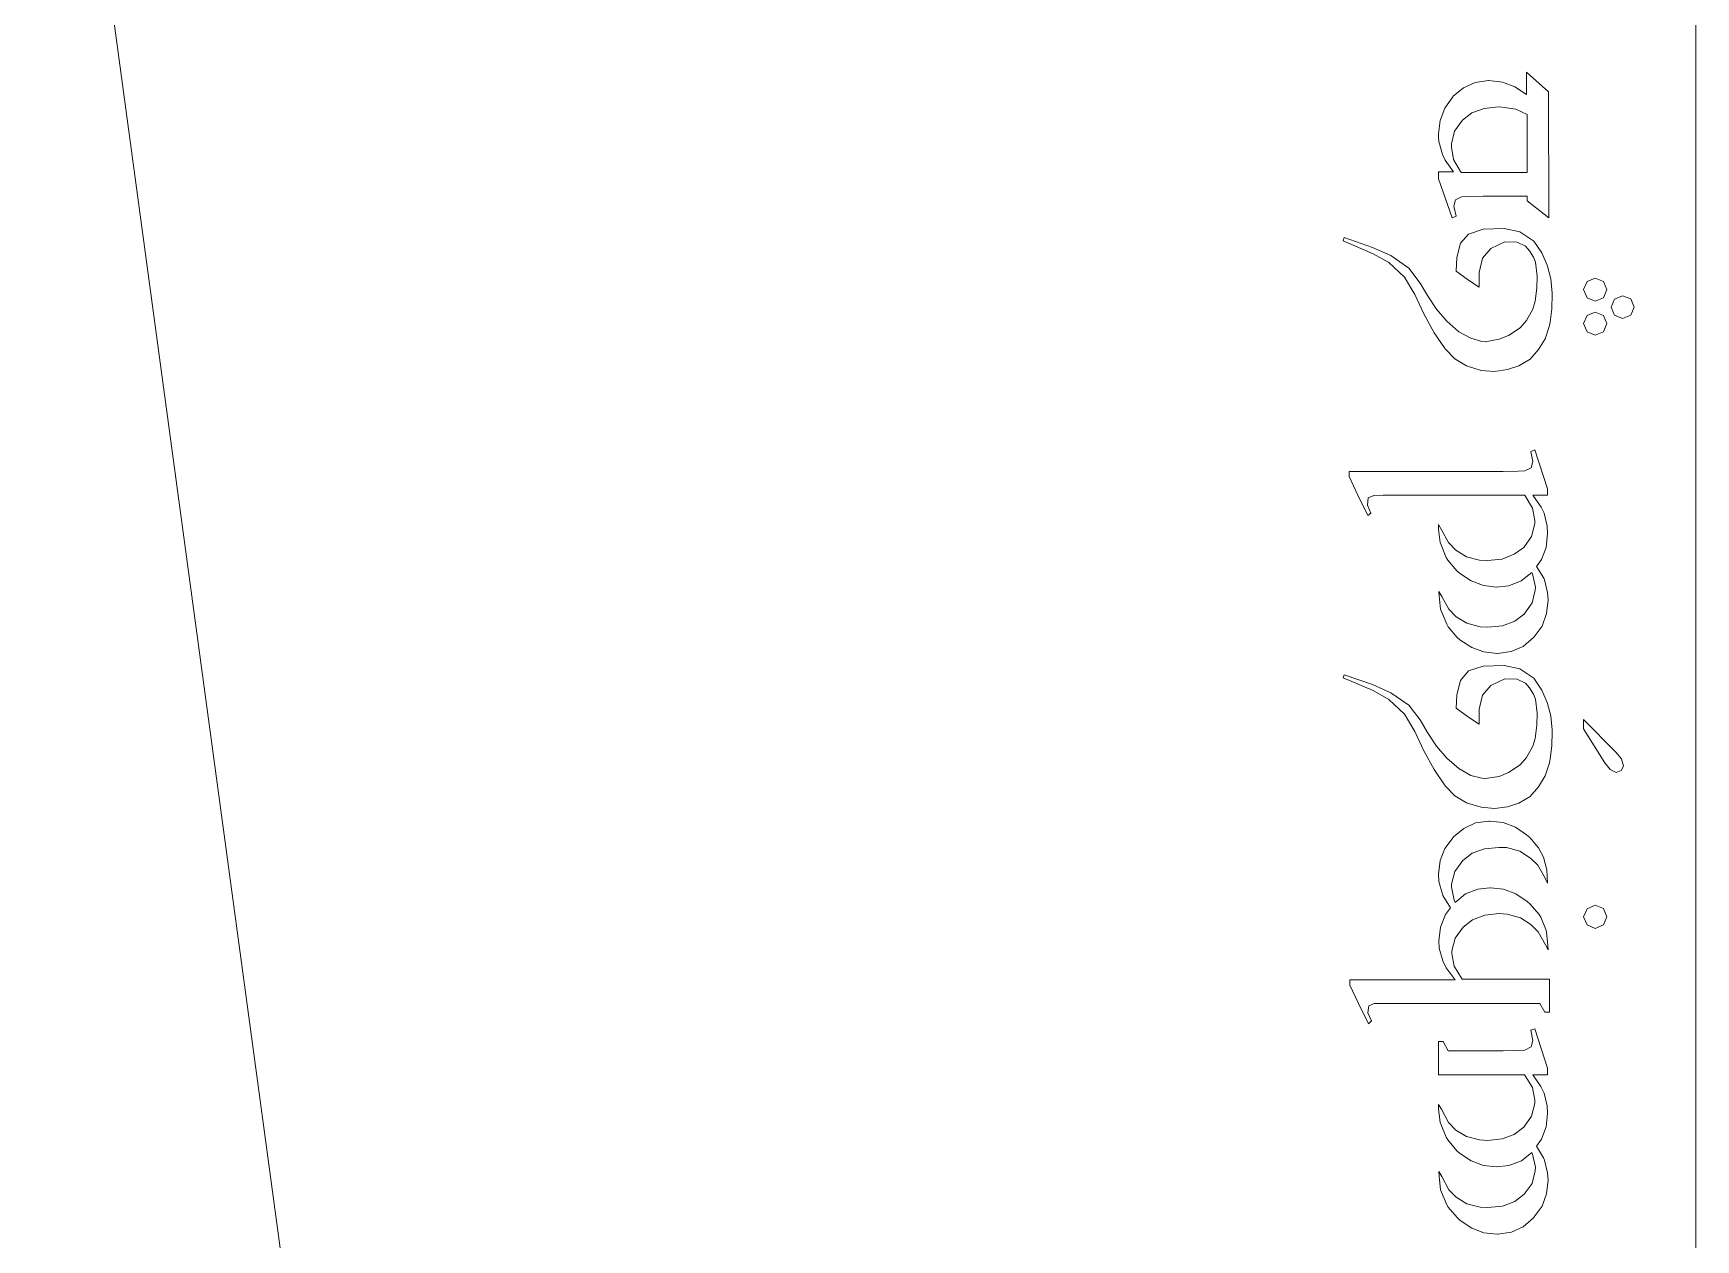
# Model space of a CAD drawing. Header units: inches. Extents: x -25.4 to 25.4, y -23 to 23.1.
# Drawn here: x 2.282 to 6.81, y 6.491 to 9.777 of the extents above; entities that cross this region are included whole.
import ezdxf

# ---------------------------------------------------------------- set-up
doc = ezdxf.new("R2010")
doc.units = ezdxf.units.IN
doc.header["$MEASUREMENT"] = 0
doc.layers.add('Layer 1', color=7, linetype='Continuous', true_color=0xffffff)

msp = doc.modelspace()

# ---------------------------------------------------------------- linework, layer by layer
at = {"layer": 'Layer 1', "color": 6, "lineweight": 9, "true_color": 0xff00ff}
for points in [[(6.8104, 15.3701), (6.8104, 15.3701), (6.8104, -16.8207), (6.8104, -16.8207)], [(2.2822, 11.4337), (2.2822, 11.4337), (5.8715, -15.0549), (5.8715, -15.0549)]]:
    msp.add_open_spline(points, degree=3, dxfattribs=at)
at = {"layer": 'Layer 1', "color": 1, "lineweight": 9, "true_color": 0xff0000}
for points in [[(6.2463, 9.6483), (6.2463, 9.6483), (6.2096, 9.6426), (6.2096, 9.6426)], [(6.2472, 9.6483), (6.2472, 9.6483), (6.2463, 9.6483), (6.2463, 9.6483)], [(6.2839, 9.6436), (6.2839, 9.6436), (6.2472, 9.6483), (6.2472, 9.6483)], [(6.4098, 9.6173), (6.4098, 9.6173), (6.3497, 9.6708), (6.3497, 9.6708)], [(6.3497, 9.6708), (6.3497, 9.6708), (6.3497, 9.6097), (6.3497, 9.6097)], [(6.1485, 9.6032), (6.1485, 9.6032), (6.1269, 9.5731), (6.1269, 9.5731)], [(6.1495, 9.605), (6.1495, 9.605), (6.1485, 9.6032), (6.1485, 9.6032)], [(6.1777, 9.6285), (6.1777, 9.6285), (6.1495, 9.605), (6.1495, 9.605)], [(6.2096, 9.6426), (6.2096, 9.6426), (6.1777, 9.6285), (6.1777, 9.6285)], [(6.3177, 9.6304), (6.3177, 9.6304), (6.2839, 9.6436), (6.2839, 9.6436)], [(6.3497, 9.6097), (6.3497, 9.6097), (6.3177, 9.6304), (6.3177, 9.6304)], [(6.4107, 9.2742), (6.4107, 9.2742), (6.4098, 9.6173), (6.4098, 9.6173)], [(6.1269, 9.5731), (6.1269, 9.5731), (6.1147, 9.5393), (6.1147, 9.5393)], [(6.1749, 9.5402), (6.1749, 9.5402), (6.2002, 9.5599), (6.2002, 9.5599)], [(6.2002, 9.5599), (6.2002, 9.5599), (6.2341, 9.5721), (6.2341, 9.5721)], [(6.2341, 9.5721), (6.2341, 9.5721), (6.2735, 9.5768), (6.2735, 9.5768)], [(6.2735, 9.5768), (6.2735, 9.5768), (6.282, 9.5759), (6.282, 9.5759)], [(6.282, 9.5759), (6.282, 9.5759), (6.3205, 9.5703), (6.3205, 9.5703)], [(6.3205, 9.5703), (6.3205, 9.5703), (6.3515, 9.5552), (6.3515, 9.5552)], [(6.3515, 9.5552), (6.3515, 9.5552), (6.3515, 9.3973), (6.3515, 9.3973)], [(6.1147, 9.5393), (6.1147, 9.5393), (6.11, 9.5026), (6.11, 9.5026)], [(6.1448, 9.4753), (6.1448, 9.4753), (6.1532, 9.5101), (6.1532, 9.5101)], [(6.1532, 9.5101), (6.1532, 9.5101), (6.1749, 9.5402), (6.1749, 9.5402)], [(6.11, 9.5026), (6.11, 9.5026), (6.11, 9.4951), (6.11, 9.4951)], [(6.11, 9.4951), (6.11, 9.4951), (6.1109, 9.4819), (6.1109, 9.4819)], [(6.1109, 9.4819), (6.1109, 9.4819), (6.1203, 9.4462), (6.1203, 9.4462)], [(6.1448, 9.4669), (6.1448, 9.4669), (6.1448, 9.4753), (6.1448, 9.4753)], [(6.1504, 9.4331), (6.1504, 9.4331), (6.1448, 9.4669), (6.1448, 9.4669)], [(6.1203, 9.4462), (6.1203, 9.4462), (6.1279, 9.4312), (6.1279, 9.4312)], [(6.1279, 9.4312), (6.1279, 9.4312), (6.1504, 9.3992), (6.1504, 9.3992)], [(6.1701, 9.4002), (6.1701, 9.4002), (6.1504, 9.4331), (6.1504, 9.4331)], [(6.1504, 9.3992), (6.1504, 9.3992), (6.11, 9.3992), (6.11, 9.3992)], [(6.11, 9.3992), (6.11, 9.3992), (6.11, 9.3804), (6.11, 9.3804)], [(6.11, 9.3804), (6.11, 9.3804), (6.1467, 9.2742), (6.1467, 9.2742)], [(6.172, 9.3973), (6.172, 9.3973), (6.1701, 9.4002), (6.1701, 9.4002)], [(6.3515, 9.3973), (6.3515, 9.3973), (6.172, 9.3973), (6.172, 9.3973)], [(6.1561, 9.3231), (6.1561, 9.3231), (6.172, 9.3316), (6.172, 9.3316)], [(6.172, 9.3316), (6.172, 9.3316), (6.1852, 9.3325), (6.1852, 9.3325)], [(6.1852, 9.3325), (6.1852, 9.3325), (6.2312, 9.3334), (6.2312, 9.3334)], [(6.2312, 9.3334), (6.2312, 9.3334), (6.3515, 9.3334), (6.3515, 9.3334)], [(6.3515, 9.3334), (6.3515, 9.3334), (6.3515, 9.3203), (6.3515, 9.3203)], [(6.1514, 9.3062), (6.1514, 9.3062), (6.1561, 9.3231), (6.1561, 9.3231)], [(6.1579, 9.2789), (6.1579, 9.2789), (6.1514, 9.3062), (6.1514, 9.3062)], [(6.3515, 9.3203), (6.3515, 9.3203), (6.4107, 9.2742), (6.4107, 9.2742)], [(6.1467, 9.2742), (6.1467, 9.2742), (6.1579, 9.2789), (6.1579, 9.2789)], [(6.2312, 9.2432), (6.2312, 9.2432), (6.1918, 9.2301), (6.1918, 9.2301)], [(6.2886, 9.2451), (6.2886, 9.2451), (6.2312, 9.2432), (6.2312, 9.2432)], [(6.3309, 9.2357), (6.3309, 9.2357), (6.2886, 9.2451), (6.2886, 9.2451)], [(5.8525, 9.2207), (5.8525, 9.2207), (5.8497, 9.2113), (5.8497, 9.2113)], [(5.8497, 9.2113), (5.8497, 9.2113), (5.9314, 9.1765), (5.9314, 9.1765)], [(5.9296, 9.1934), (5.9296, 9.1934), (5.8525, 9.2207), (5.8525, 9.2207)], [(5.9803, 9.1718), (5.9803, 9.1718), (5.9296, 9.1934), (5.9296, 9.1934)], [(6.1701, 9.2047), (6.1701, 9.2047), (6.1598, 9.1662), (6.1598, 9.1662)], [(6.1918, 9.2301), (6.1918, 9.2301), (6.1701, 9.2047), (6.1701, 9.2047)], [(6.2519, 9.1906), (6.2519, 9.1906), (6.2904, 9.2084), (6.2904, 9.2084)], [(6.2904, 9.2084), (6.2904, 9.2084), (6.3243, 9.2075), (6.3243, 9.2075)], [(6.3243, 9.2075), (6.3243, 9.2075), (6.3468, 9.1972), (6.3468, 9.1972)], [(6.3694, 9.2103), (6.3694, 9.2103), (6.3309, 9.2357), (6.3309, 9.2357)], [(6.3468, 9.1972), (6.3468, 9.1972), (6.3572, 9.184), (6.3572, 9.184)], [(6.391, 9.1784), (6.391, 9.1784), (6.3694, 9.2103), (6.3694, 9.2103)], [(5.9314, 9.1765), (5.9314, 9.1765), (5.9747, 9.1521), (5.9747, 9.1521)], [(5.9747, 9.1521), (5.9747, 9.1521), (6.017, 9.1126), (6.017, 9.1126)], [(6.0292, 9.137), (6.0292, 9.137), (5.9803, 9.1718), (5.9803, 9.1718)], [(6.1598, 9.1662), (6.1598, 9.1662), (6.1579, 9.1286), (6.1579, 9.1286)], [(6.2209, 9.1257), (6.2209, 9.1257), (6.2294, 9.1643), (6.2294, 9.1643)], [(6.2294, 9.1643), (6.2294, 9.1643), (6.2519, 9.1906), (6.2519, 9.1906)], [(6.3572, 9.184), (6.3572, 9.184), (6.3684, 9.1671), (6.3684, 9.1671)], [(6.3684, 9.1671), (6.3684, 9.1671), (6.3741, 9.153), (6.3741, 9.153)], [(6.3741, 9.153), (6.3741, 9.153), (6.3788, 9.1154), (6.3788, 9.1154)], [(6.406, 9.1455), (6.406, 9.1455), (6.391, 9.1784), (6.391, 9.1784)], [(6.017, 9.1126), (6.017, 9.1126), (6.0452, 9.0656), (6.0452, 9.0656)], [(6.0602, 9.0966), (6.0602, 9.0966), (6.0292, 9.137), (6.0292, 9.137)], [(6.1579, 9.1286), (6.1579, 9.1286), (6.1918, 9.1041), (6.1918, 9.1041)], [(6.1918, 9.1041), (6.1918, 9.1041), (6.2209, 9.0853), (6.2209, 9.0853)], [(6.2209, 9.0853), (6.2209, 9.0853), (6.2209, 9.1257), (6.2209, 9.1257)], [(6.3788, 9.1154), (6.3788, 9.1154), (6.3778, 9.0825), (6.3778, 9.0825)], [(6.407, 9.1427), (6.407, 9.1427), (6.406, 9.1455), (6.406, 9.1455)], [(6.4154, 9.1079), (6.4154, 9.1079), (6.407, 9.1427), (6.407, 9.1427)], [(6.4192, 9.0694), (6.4192, 9.0694), (6.4154, 9.1079), (6.4154, 9.1079)], [(6.5367, 9.1098), (6.5367, 9.1098), (6.5151, 9.1004), (6.5151, 9.1004)], [(6.5592, 9.1004), (6.5592, 9.1004), (6.5367, 9.1098), (6.5367, 9.1098)], [(6.0452, 9.0656), (6.0452, 9.0656), (6.0696, 9.013), (6.0696, 9.013)], [(6.0799, 9.0628), (6.0799, 9.0628), (6.0602, 9.0966), (6.0602, 9.0966)], [(6.1044, 9.0252), (6.1044, 9.0252), (6.0799, 9.0628), (6.0799, 9.0628)], [(6.3778, 9.0825), (6.3778, 9.0825), (6.3731, 9.0468), (6.3731, 9.0468)], [(6.4183, 9.0261), (6.4183, 9.0261), (6.4192, 9.0665), (6.4192, 9.0665)], [(6.4192, 9.0665), (6.4192, 9.0665), (6.4192, 9.0694), (6.4192, 9.0694)], [(6.5151, 9.1004), (6.5151, 9.1004), (6.5047, 9.0788), (6.5047, 9.0788)], [(6.5047, 9.0788), (6.5047, 9.0788), (6.5151, 9.0562), (6.5151, 9.0562)], [(6.5686, 9.0788), (6.5686, 9.0788), (6.5592, 9.1004), (6.5592, 9.1004)], [(6.5592, 9.0562), (6.5592, 9.0562), (6.5686, 9.0788), (6.5686, 9.0788)], [(6.6109, 9.0618), (6.6109, 9.0618), (6.5893, 9.0524), (6.5893, 9.0524)], [(6.6335, 9.0534), (6.6335, 9.0534), (6.6109, 9.0618), (6.6109, 9.0618)], [(6.0696, 9.013), (6.0696, 9.013), (6.0978, 8.9613), (6.0978, 8.9613)], [(6.1326, 8.9923), (6.1326, 8.9923), (6.1044, 9.0252), (6.1044, 9.0252)], [(6.3666, 9.0252), (6.3666, 9.0252), (6.3497, 8.9942), (6.3497, 8.9942)], [(6.3731, 9.0468), (6.3731, 9.0468), (6.3666, 9.0252), (6.3666, 9.0252)], [(6.4136, 8.9904), (6.4136, 8.9904), (6.4183, 9.0261), (6.4183, 9.0261)], [(6.5151, 9.0562), (6.5151, 9.0562), (6.5367, 9.0468), (6.5367, 9.0468)], [(6.5367, 9.0177), (6.5367, 9.0177), (6.5151, 9.0083), (6.5151, 9.0083)], [(6.5367, 9.0468), (6.5367, 9.0468), (6.5592, 9.0562), (6.5592, 9.0562)], [(6.5592, 9.0083), (6.5592, 9.0083), (6.5367, 9.0177), (6.5367, 9.0177)], [(6.5893, 9.0524), (6.5893, 9.0524), (6.5799, 9.0308), (6.5799, 9.0308)], [(6.5799, 9.0308), (6.5799, 9.0308), (6.5893, 9.0092), (6.5893, 9.0092)], [(6.6429, 9.0308), (6.6429, 9.0308), (6.6335, 9.0534), (6.6335, 9.0534)], [(6.6335, 9.0092), (6.6335, 9.0092), (6.6429, 9.0308), (6.6429, 9.0308)], [(6.1655, 8.9641), (6.1655, 8.9641), (6.1326, 8.9923), (6.1326, 8.9923)], [(6.3318, 8.9744), (6.3318, 8.9744), (6.3008, 8.9538), (6.3008, 8.9538)], [(6.3497, 8.9942), (6.3497, 8.9942), (6.3318, 8.9744), (6.3318, 8.9744)], [(6.4004, 8.9444), (6.4004, 8.9444), (6.4117, 8.981), (6.4117, 8.981)], [(6.4117, 8.981), (6.4117, 8.981), (6.4136, 8.9904), (6.4136, 8.9904)], [(6.5151, 9.0083), (6.5151, 9.0083), (6.5047, 8.9866), (6.5047, 8.9866)], [(6.5047, 8.9866), (6.5047, 8.9866), (6.5151, 8.9641), (6.5151, 8.9641)], [(6.5686, 8.9866), (6.5686, 8.9866), (6.5592, 9.0083), (6.5592, 9.0083)], [(6.5592, 8.9641), (6.5592, 8.9641), (6.5686, 8.9866), (6.5686, 8.9866)], [(6.5893, 9.0092), (6.5893, 9.0092), (6.6109, 8.9998), (6.6109, 8.9998)], [(6.6109, 8.9998), (6.6109, 8.9998), (6.6335, 9.0092), (6.6335, 9.0092)], [(6.0978, 8.9613), (6.0978, 8.9613), (6.126, 8.9199), (6.126, 8.9199)], [(6.1974, 8.9462), (6.1974, 8.9462), (6.1655, 8.9641), (6.1655, 8.9641)], [(6.2275, 8.9378), (6.2275, 8.9378), (6.1974, 8.9462), (6.1974, 8.9462)], [(6.2369, 8.9368), (6.2369, 8.9368), (6.2275, 8.9378), (6.2275, 8.9378)], [(6.2754, 8.9434), (6.2754, 8.9434), (6.2369, 8.9368), (6.2369, 8.9368)], [(6.3008, 8.9538), (6.3008, 8.9538), (6.2754, 8.9434), (6.2754, 8.9434)], [(6.3825, 8.9152), (6.3825, 8.9152), (6.4004, 8.9444), (6.4004, 8.9444)], [(6.5151, 8.9641), (6.5151, 8.9641), (6.5367, 8.9547), (6.5367, 8.9547)], [(6.5367, 8.9547), (6.5367, 8.9547), (6.5592, 8.9641), (6.5592, 8.9641)], [(6.126, 8.9199), (6.126, 8.9199), (6.1288, 8.9162), (6.1288, 8.9162)], [(6.1288, 8.9162), (6.1288, 8.9162), (6.1542, 8.8899), (6.1542, 8.8899)], [(6.1542, 8.8899), (6.1542, 8.8899), (6.1861, 8.8711), (6.1861, 8.8711)], [(6.329, 8.8711), (6.329, 8.8711), (6.3591, 8.8889), (6.3591, 8.8889)], [(6.3591, 8.8889), (6.3591, 8.8889), (6.3825, 8.9152), (6.3825, 8.9152)], [(6.1861, 8.8711), (6.1861, 8.8711), (6.1889, 8.8701), (6.1889, 8.8701)], [(6.1889, 8.8701), (6.1889, 8.8701), (6.2256, 8.8588), (6.2256, 8.8588)], [(6.2256, 8.8588), (6.2256, 8.8588), (6.2623, 8.856), (6.2623, 8.856)], [(6.2623, 8.856), (6.2623, 8.856), (6.298, 8.8607), (6.298, 8.8607)], [(6.298, 8.8607), (6.298, 8.8607), (6.329, 8.8711), (6.329, 8.8711)], [(6.3722, 8.6427), (6.3722, 8.6427), (6.3609, 8.638), (6.3609, 8.638)], [(6.3609, 8.638), (6.3609, 8.638), (6.3666, 8.6107), (6.3666, 8.6107)], [(6.3666, 8.6107), (6.3666, 8.6107), (6.3619, 8.5938), (6.3619, 8.5938)], [(6.407, 8.5365), (6.407, 8.5365), (6.3722, 8.6427), (6.3722, 8.6427)], [(6.2857, 8.5835), (6.2857, 8.5835), (5.8666, 8.5835), (5.8666, 8.5835)], [(5.8666, 8.5835), (5.8666, 8.5835), (5.8666, 8.5694), (5.8666, 8.5694)], [(5.8666, 8.5694), (5.8666, 8.5694), (5.8901, 8.5186), (5.8901, 8.5186)], [(6.3271, 8.5844), (6.3271, 8.5844), (6.2857, 8.5835), (6.2857, 8.5835)], [(6.345, 8.5854), (6.345, 8.5854), (6.3271, 8.5844), (6.3271, 8.5844)], [(6.3619, 8.5938), (6.3619, 8.5938), (6.345, 8.5854), (6.345, 8.5854)], [(5.8901, 8.5186), (5.8901, 8.5186), (5.9173, 8.4632), (5.9173, 8.4632)], [(5.9183, 8.5121), (5.9183, 8.5121), (5.9333, 8.5177), (5.9333, 8.5177)], [(5.9333, 8.5177), (5.9333, 8.5177), (5.9587, 8.5186), (5.9587, 8.5186)], [(5.9587, 8.5186), (5.9587, 8.5186), (6.344, 8.5186), (6.344, 8.5186)], [(6.344, 8.5186), (6.344, 8.5186), (6.3459, 8.5168), (6.3459, 8.5168)], [(6.3459, 8.5168), (6.3459, 8.5168), (6.3656, 8.4839), (6.3656, 8.4839)], [(6.3666, 8.5186), (6.3666, 8.5186), (6.407, 8.5186), (6.407, 8.5186)], [(6.3891, 8.4867), (6.3891, 8.4867), (6.3666, 8.5186), (6.3666, 8.5186)], [(6.407, 8.5186), (6.407, 8.5186), (6.407, 8.5365), (6.407, 8.5365)], [(5.9164, 8.4914), (5.9164, 8.4914), (5.9183, 8.5121), (5.9183, 8.5121)], [(5.9258, 8.4698), (5.9258, 8.4698), (5.9164, 8.4914), (5.9164, 8.4914)], [(5.9173, 8.4632), (5.9173, 8.4632), (5.9258, 8.4698), (5.9258, 8.4698)], [(6.3656, 8.4839), (6.3656, 8.4839), (6.3722, 8.45), (6.3722, 8.45)], [(6.3976, 8.4698), (6.3976, 8.4698), (6.3891, 8.4867), (6.3891, 8.4867)], [(6.406, 8.4341), (6.406, 8.4341), (6.3976, 8.4698), (6.3976, 8.4698)], [(6.1175, 8.4246), (6.1175, 8.4246), (6.11, 8.4387), (6.11, 8.4387)], [(6.11, 8.4387), (6.11, 8.4387), (6.11, 8.4265), (6.11, 8.4265)], [(6.11, 8.4265), (6.11, 8.4265), (6.1147, 8.3899), (6.1147, 8.3899)], [(6.1373, 8.3899), (6.1373, 8.3899), (6.1175, 8.4246), (6.1175, 8.4246)], [(6.3722, 8.4416), (6.3722, 8.4416), (6.3628, 8.4068), (6.3628, 8.4068)], [(6.3722, 8.45), (6.3722, 8.45), (6.3722, 8.4416), (6.3722, 8.4416)], [(6.407, 8.4143), (6.407, 8.4143), (6.406, 8.4341), (6.406, 8.4341)], [(6.1147, 8.3899), (6.1147, 8.3899), (6.1166, 8.3833), (6.1166, 8.3833)], [(6.1166, 8.3833), (6.1166, 8.3833), (6.1307, 8.3495), (6.1307, 8.3495)], [(6.157, 8.3692), (6.157, 8.3692), (6.1373, 8.3899), (6.1373, 8.3899)], [(6.3628, 8.4068), (6.3628, 8.4068), (6.3421, 8.3767), (6.3421, 8.3767)], [(6.4032, 8.3767), (6.4032, 8.3767), (6.407, 8.4143), (6.407, 8.4143)], [(6.1307, 8.3495), (6.1307, 8.3495), (6.1354, 8.3419), (6.1354, 8.3419)], [(6.1354, 8.3419), (6.1354, 8.3419), (6.1598, 8.3128), (6.1598, 8.3128)], [(6.1861, 8.3513), (6.1861, 8.3513), (6.157, 8.3692), (6.157, 8.3692)], [(6.2218, 8.3419), (6.2218, 8.3419), (6.1861, 8.3513), (6.1861, 8.3513)], [(6.2435, 8.341), (6.2435, 8.341), (6.2218, 8.3419), (6.2218, 8.3419)], [(6.2829, 8.3448), (6.2829, 8.3448), (6.2435, 8.341), (6.2435, 8.341)], [(6.3158, 8.3579), (6.3158, 8.3579), (6.2829, 8.3448), (6.2829, 8.3448)], [(6.3421, 8.3767), (6.3421, 8.3767), (6.3158, 8.3579), (6.3158, 8.3579)], [(6.3769, 8.325), (6.3769, 8.325), (6.3901, 8.3438), (6.3901, 8.3438)], [(6.3901, 8.3438), (6.3901, 8.3438), (6.4032, 8.3767), (6.4032, 8.3767)], [(6.1598, 8.3128), (6.1598, 8.3128), (6.1673, 8.3062), (6.1673, 8.3062)], [(6.1673, 8.3062), (6.1673, 8.3062), (6.1983, 8.2856), (6.1983, 8.2856)], [(6.3346, 8.2856), (6.3346, 8.2856), (6.3637, 8.3081), (6.3637, 8.3081)], [(6.3637, 8.3081), (6.3637, 8.3081), (6.3656, 8.3044), (6.3656, 8.3044)], [(6.3656, 8.3044), (6.3656, 8.3044), (6.3741, 8.2686), (6.3741, 8.2686)], [(6.3966, 8.2931), (6.3966, 8.2931), (6.3769, 8.325), (6.3769, 8.325)], [(6.3985, 8.2884), (6.3985, 8.2884), (6.3966, 8.2931), (6.3966, 8.2931)], [(6.407, 8.2536), (6.407, 8.2536), (6.3985, 8.2884), (6.3985, 8.2884)], [(6.1185, 8.2433), (6.1185, 8.2433), (6.1109, 8.2564), (6.1109, 8.2564)], [(6.1109, 8.2564), (6.1109, 8.2564), (6.1119, 8.2451), (6.1119, 8.2451)], [(6.1119, 8.2451), (6.1119, 8.2451), (6.1156, 8.2085), (6.1156, 8.2085)], [(6.1382, 8.2085), (6.1382, 8.2085), (6.1185, 8.2433), (6.1185, 8.2433)], [(6.1983, 8.2856), (6.1983, 8.2856), (6.2322, 8.2733), (6.2322, 8.2733)], [(6.2322, 8.2733), (6.2322, 8.2733), (6.2679, 8.2686), (6.2679, 8.2686)], [(6.2679, 8.2686), (6.2679, 8.2686), (6.3017, 8.2724), (6.3017, 8.2724)], [(6.3017, 8.2724), (6.3017, 8.2724), (6.3346, 8.2856), (6.3346, 8.2856)], [(6.3731, 8.2602), (6.3731, 8.2602), (6.3647, 8.2254), (6.3647, 8.2254)], [(6.3741, 8.2686), (6.3741, 8.2686), (6.3731, 8.2602), (6.3731, 8.2602)], [(6.4089, 8.2339), (6.4089, 8.2339), (6.407, 8.2536), (6.407, 8.2536)], [(6.1156, 8.2085), (6.1156, 8.2085), (6.1175, 8.2019), (6.1175, 8.2019)], [(6.1175, 8.2019), (6.1175, 8.2019), (6.1326, 8.1681), (6.1326, 8.1681)], [(6.1579, 8.1878), (6.1579, 8.1878), (6.1382, 8.2085), (6.1382, 8.2085)], [(6.3647, 8.2254), (6.3647, 8.2254), (6.3431, 8.1953), (6.3431, 8.1953)], [(6.3919, 8.1624), (6.3919, 8.1624), (6.4042, 8.1963), (6.4042, 8.1963)], [(6.4042, 8.1963), (6.4042, 8.1963), (6.4089, 8.2339), (6.4089, 8.2339)], [(6.1326, 8.1681), (6.1326, 8.1681), (6.1363, 8.1606), (6.1363, 8.1606)], [(6.1363, 8.1606), (6.1363, 8.1606), (6.1608, 8.1314), (6.1608, 8.1314)], [(6.1871, 8.17), (6.1871, 8.17), (6.1579, 8.1878), (6.1579, 8.1878)], [(6.2228, 8.1606), (6.2228, 8.1606), (6.1871, 8.17), (6.1871, 8.17)], [(6.2444, 8.1596), (6.2444, 8.1596), (6.2228, 8.1606), (6.2228, 8.1606)], [(6.2839, 8.1634), (6.2839, 8.1634), (6.2444, 8.1596), (6.2444, 8.1596)], [(6.3177, 8.1756), (6.3177, 8.1756), (6.2839, 8.1634), (6.2839, 8.1634)], [(6.3431, 8.1953), (6.3431, 8.1953), (6.3177, 8.1756), (6.3177, 8.1756)], [(6.3703, 8.1333), (6.3703, 8.1333), (6.3919, 8.1624), (6.3919, 8.1624)], [(6.1608, 8.1314), (6.1608, 8.1314), (6.1683, 8.1249), (6.1683, 8.1249)], [(6.1683, 8.1249), (6.1683, 8.1249), (6.2002, 8.1042), (6.2002, 8.1042)], [(6.3074, 8.0929), (6.3074, 8.0929), (6.3403, 8.107), (6.3403, 8.107)], [(6.3403, 8.107), (6.3403, 8.107), (6.3684, 8.1314), (6.3684, 8.1314)], [(6.3684, 8.1314), (6.3684, 8.1314), (6.3703, 8.1333), (6.3703, 8.1333)], [(6.2002, 8.1042), (6.2002, 8.1042), (6.2331, 8.092), (6.2331, 8.092)], [(6.2331, 8.092), (6.2331, 8.092), (6.2698, 8.0882), (6.2698, 8.0882)], [(6.2698, 8.0882), (6.2698, 8.0882), (6.2707, 8.0882), (6.2707, 8.0882)], [(6.2707, 8.0882), (6.2707, 8.0882), (6.3074, 8.0929), (6.3074, 8.0929)], [(5.8525, 8.0299), (5.8525, 8.0299), (5.8497, 8.0215), (5.8497, 8.0215)], [(5.8497, 8.0215), (5.8497, 8.0215), (5.9314, 7.9867), (5.9314, 7.9867)], [(5.9296, 8.0036), (5.9296, 8.0036), (5.8525, 8.0299), (5.8525, 8.0299)], [(6.1918, 8.0403), (6.1918, 8.0403), (6.1701, 8.014), (6.1701, 8.014)], [(6.2312, 8.0534), (6.2312, 8.0534), (6.1918, 8.0403), (6.1918, 8.0403)], [(6.2886, 8.0553), (6.2886, 8.0553), (6.2312, 8.0534), (6.2312, 8.0534)], [(6.2519, 8.0008), (6.2519, 8.0008), (6.2904, 8.0187), (6.2904, 8.0187)], [(6.3309, 8.0459), (6.3309, 8.0459), (6.2886, 8.0553), (6.2886, 8.0553)], [(6.2904, 8.0187), (6.2904, 8.0187), (6.3243, 8.0177), (6.3243, 8.0177)], [(6.3243, 8.0177), (6.3243, 8.0177), (6.3468, 8.0074), (6.3468, 8.0074)], [(6.3694, 8.0205), (6.3694, 8.0205), (6.3309, 8.0459), (6.3309, 8.0459)], [(6.391, 7.9876), (6.391, 7.9876), (6.3694, 8.0205), (6.3694, 8.0205)], [(5.9803, 7.9811), (5.9803, 7.9811), (5.9296, 8.0036), (5.9296, 8.0036)], [(5.9314, 7.9867), (5.9314, 7.9867), (5.9747, 7.9623), (5.9747, 7.9623)], [(6.0292, 7.9472), (6.0292, 7.9472), (5.9803, 7.9811), (5.9803, 7.9811)], [(6.1598, 7.9754), (6.1598, 7.9754), (6.1579, 7.9388), (6.1579, 7.9388)], [(6.1701, 8.014), (6.1701, 8.014), (6.1598, 7.9754), (6.1598, 7.9754)], [(6.2209, 7.936), (6.2209, 7.936), (6.2294, 7.9745), (6.2294, 7.9745)], [(6.2294, 7.9745), (6.2294, 7.9745), (6.2519, 8.0008), (6.2519, 8.0008)], [(6.3468, 8.0074), (6.3468, 8.0074), (6.3572, 7.9942), (6.3572, 7.9942)], [(6.3572, 7.9942), (6.3572, 7.9942), (6.3684, 7.9773), (6.3684, 7.9773)], [(6.3684, 7.9773), (6.3684, 7.9773), (6.3741, 7.9632), (6.3741, 7.9632)], [(6.406, 7.9548), (6.406, 7.9548), (6.391, 7.9876), (6.391, 7.9876)], [(5.9747, 7.9623), (5.9747, 7.9623), (6.017, 7.9228), (6.017, 7.9228)], [(6.0602, 7.9068), (6.0602, 7.9068), (6.0292, 7.9472), (6.0292, 7.9472)], [(6.1579, 7.9388), (6.1579, 7.9388), (6.1918, 7.9143), (6.1918, 7.9143)], [(6.2209, 7.8955), (6.2209, 7.8955), (6.2209, 7.936), (6.2209, 7.936)], [(6.3741, 7.9632), (6.3741, 7.9632), (6.3788, 7.9256), (6.3788, 7.9256)], [(6.3788, 7.9256), (6.3788, 7.9256), (6.3778, 7.8927), (6.3778, 7.8927)], [(6.407, 7.9519), (6.407, 7.9519), (6.406, 7.9548), (6.406, 7.9548)], [(6.4154, 7.9181), (6.4154, 7.9181), (6.407, 7.9519), (6.407, 7.9519)], [(6.017, 7.9228), (6.017, 7.9228), (6.0452, 7.8758), (6.0452, 7.8758)], [(6.0799, 7.873), (6.0799, 7.873), (6.0602, 7.9068), (6.0602, 7.9068)], [(6.1918, 7.9143), (6.1918, 7.9143), (6.2209, 7.8955), (6.2209, 7.8955)], [(6.3778, 7.8927), (6.3778, 7.8927), (6.3731, 7.8561), (6.3731, 7.8561)], [(6.4192, 7.8796), (6.4192, 7.8796), (6.4154, 7.9181), (6.4154, 7.9181)], [(6.4192, 7.8758), (6.4192, 7.8758), (6.4192, 7.8796), (6.4192, 7.8796)], [(6.5047, 7.8824), (6.5047, 7.8824), (6.5047, 7.9078), (6.5047, 7.9078)], [(6.5047, 7.9078), (6.5047, 7.9078), (6.5931, 7.8194), (6.5931, 7.8194)], [(6.563, 7.7903), (6.563, 7.7903), (6.5047, 7.8824), (6.5047, 7.8824)], [(6.0452, 7.8758), (6.0452, 7.8758), (6.0696, 7.8232), (6.0696, 7.8232)], [(6.1044, 7.8354), (6.1044, 7.8354), (6.0799, 7.873), (6.0799, 7.873)], [(6.1326, 7.8025), (6.1326, 7.8025), (6.1044, 7.8354), (6.1044, 7.8354)], [(6.3666, 7.8354), (6.3666, 7.8354), (6.3497, 7.8044), (6.3497, 7.8044)], [(6.3731, 7.8561), (6.3731, 7.8561), (6.3666, 7.8354), (6.3666, 7.8354)], [(6.4136, 7.8006), (6.4136, 7.8006), (6.4183, 7.8363), (6.4183, 7.8363)], [(6.4183, 7.8363), (6.4183, 7.8363), (6.4192, 7.8758), (6.4192, 7.8758)], [(6.0696, 7.8232), (6.0696, 7.8232), (6.0978, 7.7715), (6.0978, 7.7715)], [(6.1655, 7.7743), (6.1655, 7.7743), (6.1326, 7.8025), (6.1326, 7.8025)], [(6.3497, 7.8044), (6.3497, 7.8044), (6.3318, 7.7846), (6.3318, 7.7846)], [(6.4004, 7.7546), (6.4004, 7.7546), (6.4117, 7.7903), (6.4117, 7.7903)], [(6.4117, 7.7903), (6.4117, 7.7903), (6.4136, 7.8006), (6.4136, 7.8006)], [(6.5771, 7.7715), (6.5771, 7.7715), (6.563, 7.7903), (6.563, 7.7903)], [(6.5931, 7.8194), (6.5931, 7.8194), (6.6081, 7.8006), (6.6081, 7.8006)], [(6.6081, 7.8006), (6.6081, 7.8006), (6.6137, 7.7809), (6.6137, 7.7809)], [(6.0978, 7.7715), (6.0978, 7.7715), (6.126, 7.7301), (6.126, 7.7301)], [(6.1974, 7.7555), (6.1974, 7.7555), (6.1655, 7.7743), (6.1655, 7.7743)], [(6.2275, 7.748), (6.2275, 7.748), (6.1974, 7.7555), (6.1974, 7.7555)], [(6.2369, 7.7471), (6.2369, 7.7471), (6.2275, 7.748), (6.2275, 7.748)], [(6.2754, 7.7527), (6.2754, 7.7527), (6.2369, 7.7471), (6.2369, 7.7471)], [(6.3008, 7.764), (6.3008, 7.764), (6.2754, 7.7527), (6.2754, 7.7527)], [(6.3318, 7.7846), (6.3318, 7.7846), (6.3008, 7.764), (6.3008, 7.764)], [(6.3825, 7.7245), (6.3825, 7.7245), (6.4004, 7.7546), (6.4004, 7.7546)], [(6.594, 7.764), (6.594, 7.764), (6.5771, 7.7715), (6.5771, 7.7715)], [(6.6072, 7.7696), (6.6072, 7.7696), (6.594, 7.764), (6.594, 7.764)], [(6.6137, 7.7809), (6.6137, 7.7809), (6.6072, 7.7696), (6.6072, 7.7696)], [(6.126, 7.7301), (6.126, 7.7301), (6.1288, 7.7264), (6.1288, 7.7264)], [(6.1288, 7.7264), (6.1288, 7.7264), (6.1542, 7.7001), (6.1542, 7.7001)], [(6.1542, 7.7001), (6.1542, 7.7001), (6.1861, 7.6813), (6.1861, 7.6813)], [(6.329, 7.6803), (6.329, 7.6803), (6.3591, 7.6982), (6.3591, 7.6982)], [(6.3591, 7.6982), (6.3591, 7.6982), (6.3825, 7.7245), (6.3825, 7.7245)], [(6.1861, 7.6813), (6.1861, 7.6813), (6.1889, 7.6803), (6.1889, 7.6803)], [(6.1889, 7.6803), (6.1889, 7.6803), (6.2256, 7.6691), (6.2256, 7.6691)], [(6.2256, 7.6691), (6.2256, 7.6691), (6.2623, 7.6653), (6.2623, 7.6653)], [(6.2623, 7.6653), (6.2623, 7.6653), (6.298, 7.67), (6.298, 7.67)], [(6.298, 7.67), (6.298, 7.67), (6.329, 7.6803), (6.329, 7.6803)], [(6.1786, 7.6117), (6.1786, 7.6117), (6.1504, 7.5882), (6.1504, 7.5882)], [(6.2106, 7.6268), (6.2106, 7.6268), (6.1786, 7.6117), (6.1786, 7.6117)], [(6.2472, 7.6315), (6.2472, 7.6315), (6.2106, 7.6268), (6.2106, 7.6268)], [(6.2491, 7.6315), (6.2491, 7.6315), (6.2472, 7.6315), (6.2472, 7.6315)], [(6.25, 7.6315), (6.25, 7.6315), (6.2491, 7.6315), (6.2491, 7.6315)], [(6.2857, 7.6277), (6.2857, 7.6277), (6.25, 7.6315), (6.25, 7.6315)], [(6.3196, 7.6145), (6.3196, 7.6145), (6.2857, 7.6277), (6.2857, 7.6277)], [(6.3497, 7.5939), (6.3497, 7.5939), (6.3196, 7.6145), (6.3196, 7.6145)], [(6.1495, 7.5864), (6.1495, 7.5864), (6.1269, 7.5572), (6.1269, 7.5572)], [(6.1504, 7.5882), (6.1504, 7.5882), (6.1495, 7.5864), (6.1495, 7.5864)], [(6.3581, 7.5864), (6.3581, 7.5864), (6.3497, 7.5939), (6.3497, 7.5939)], [(6.3825, 7.5582), (6.3825, 7.5582), (6.3581, 7.5864), (6.3581, 7.5864)], [(6.1147, 7.5243), (6.1147, 7.5243), (6.11, 7.4867), (6.11, 7.4867)], [(6.1269, 7.5572), (6.1269, 7.5572), (6.1147, 7.5243), (6.1147, 7.5243)], [(6.1542, 7.4943), (6.1542, 7.4943), (6.1758, 7.5243), (6.1758, 7.5243)], [(6.1758, 7.5243), (6.1758, 7.5243), (6.2012, 7.5441), (6.2012, 7.5441)], [(6.2012, 7.5441), (6.2012, 7.5441), (6.235, 7.5563), (6.235, 7.5563)], [(6.235, 7.5563), (6.235, 7.5563), (6.2745, 7.56), (6.2745, 7.56)], [(6.2745, 7.56), (6.2745, 7.56), (6.2951, 7.5591), (6.2951, 7.5591)], [(6.2951, 7.5591), (6.2951, 7.5591), (6.3309, 7.5497), (6.3309, 7.5497)], [(6.3309, 7.5497), (6.3309, 7.5497), (6.36, 7.5309), (6.36, 7.5309)], [(6.36, 7.5309), (6.36, 7.5309), (6.3807, 7.5112), (6.3807, 7.5112)], [(6.3957, 7.5328), (6.3957, 7.5328), (6.3825, 7.5582), (6.3825, 7.5582)], [(6.4051, 7.4989), (6.4051, 7.4989), (6.3957, 7.5328), (6.3957, 7.5328)], [(6.11, 7.4867), (6.11, 7.4867), (6.1109, 7.467), (6.1109, 7.467)], [(6.1448, 7.4595), (6.1448, 7.4595), (6.1542, 7.4943), (6.1542, 7.4943)], [(6.3807, 7.5112), (6.3807, 7.5112), (6.4004, 7.4764), (6.4004, 7.4764)], [(6.4004, 7.4764), (6.4004, 7.4764), (6.407, 7.4623), (6.407, 7.4623)], [(6.407, 7.4623), (6.407, 7.4623), (6.4051, 7.4989), (6.4051, 7.4989)], [(6.1109, 7.467), (6.1109, 7.467), (6.1203, 7.4322), (6.1203, 7.4322)], [(6.1203, 7.4322), (6.1203, 7.4322), (6.1213, 7.4285), (6.1213, 7.4285)], [(6.1213, 7.4285), (6.1213, 7.4285), (6.142, 7.3956), (6.142, 7.3956)], [(6.1448, 7.452), (6.1448, 7.452), (6.1448, 7.4595), (6.1448, 7.4595)], [(6.1523, 7.4162), (6.1523, 7.4162), (6.1448, 7.452), (6.1448, 7.452)], [(6.1833, 7.4332), (6.1833, 7.4332), (6.1551, 7.4097), (6.1551, 7.4097)], [(6.2171, 7.4463), (6.2171, 7.4463), (6.1833, 7.4332), (6.1833, 7.4332)], [(6.25, 7.4501), (6.25, 7.4501), (6.2171, 7.4463), (6.2171, 7.4463)], [(6.251, 7.4501), (6.251, 7.4501), (6.25, 7.4501), (6.25, 7.4501)], [(6.2867, 7.4463), (6.2867, 7.4463), (6.251, 7.4501), (6.251, 7.4501)], [(6.3205, 7.4332), (6.3205, 7.4332), (6.2867, 7.4463), (6.2867, 7.4463)], [(6.3515, 7.4125), (6.3515, 7.4125), (6.3205, 7.4332), (6.3205, 7.4332)], [(6.142, 7.3956), (6.142, 7.3956), (6.1288, 7.3768), (6.1288, 7.3768)], [(6.1551, 7.4097), (6.1551, 7.4097), (6.1523, 7.4162), (6.1523, 7.4162)], [(6.3591, 7.405), (6.3591, 7.405), (6.3515, 7.4125), (6.3515, 7.4125)], [(6.3835, 7.3768), (6.3835, 7.3768), (6.3591, 7.405), (6.3591, 7.405)], [(6.5047, 7.3711), (6.5047, 7.3711), (6.5151, 7.3928), (6.5151, 7.3928)], [(6.5151, 7.3928), (6.5151, 7.3928), (6.5367, 7.4021), (6.5367, 7.4021)], [(6.5367, 7.4021), (6.5367, 7.4021), (6.5592, 7.3937), (6.5592, 7.3937)], [(6.5592, 7.3937), (6.5592, 7.3937), (6.5686, 7.3711), (6.5686, 7.3711)], [(6.1156, 7.3429), (6.1156, 7.3429), (6.1109, 7.3054), (6.1109, 7.3054)], [(6.1288, 7.3768), (6.1288, 7.3768), (6.1156, 7.3429), (6.1156, 7.3429)], [(6.1551, 7.3129), (6.1551, 7.3129), (6.1767, 7.3429), (6.1767, 7.3429)], [(6.1767, 7.3429), (6.1767, 7.3429), (6.2021, 7.3627), (6.2021, 7.3627)], [(6.2021, 7.3627), (6.2021, 7.3627), (6.2359, 7.3749), (6.2359, 7.3749)], [(6.2359, 7.3749), (6.2359, 7.3749), (6.2754, 7.3796), (6.2754, 7.3796)], [(6.2754, 7.3796), (6.2754, 7.3796), (6.297, 7.3777), (6.297, 7.3777)], [(6.297, 7.3777), (6.297, 7.3777), (6.3327, 7.3683), (6.3327, 7.3683)], [(6.3327, 7.3683), (6.3327, 7.3683), (6.3609, 7.3495), (6.3609, 7.3495)], [(6.3609, 7.3495), (6.3609, 7.3495), (6.3816, 7.3298), (6.3816, 7.3298)], [(6.3882, 7.3702), (6.3882, 7.3702), (6.3835, 7.3768), (6.3835, 7.3768)], [(6.4023, 7.3364), (6.4023, 7.3364), (6.3882, 7.3702), (6.3882, 7.3702)], [(6.4042, 7.3298), (6.4042, 7.3298), (6.4023, 7.3364), (6.4023, 7.3364)], [(6.5151, 7.3486), (6.5151, 7.3486), (6.5047, 7.3711), (6.5047, 7.3711)], [(6.5367, 7.3392), (6.5367, 7.3392), (6.5151, 7.3486), (6.5151, 7.3486)], [(6.5592, 7.3486), (6.5592, 7.3486), (6.5367, 7.3392), (6.5367, 7.3392)], [(6.5686, 7.3711), (6.5686, 7.3711), (6.5592, 7.3486), (6.5592, 7.3486)], [(6.1109, 7.3054), (6.1109, 7.3054), (6.1119, 7.2856), (6.1119, 7.2856)], [(6.1457, 7.2781), (6.1457, 7.2781), (6.1551, 7.3129), (6.1551, 7.3129)], [(6.3816, 7.3298), (6.3816, 7.3298), (6.4013, 7.2941), (6.4013, 7.2941)], [(6.4013, 7.2941), (6.4013, 7.2941), (6.4089, 7.2809), (6.4089, 7.2809)], [(6.4079, 7.2931), (6.4079, 7.2931), (6.4042, 7.3298), (6.4042, 7.3298)], [(6.4089, 7.2809), (6.4089, 7.2809), (6.4079, 7.2931), (6.4079, 7.2931)], [(6.1119, 7.2856), (6.1119, 7.2856), (6.1213, 7.2508), (6.1213, 7.2508)], [(6.1213, 7.2508), (6.1213, 7.2508), (6.1307, 7.232), (6.1307, 7.232)], [(6.1457, 7.2706), (6.1457, 7.2706), (6.1457, 7.2781), (6.1457, 7.2781)], [(6.1523, 7.2367), (6.1523, 7.2367), (6.1457, 7.2706), (6.1457, 7.2706)], [(6.1307, 7.232), (6.1307, 7.232), (6.1551, 7.1992), (6.1551, 7.1992)], [(6.172, 7.2039), (6.172, 7.2039), (6.1523, 7.2367), (6.1523, 7.2367)], [(6.1739, 7.201), (6.1739, 7.201), (6.172, 7.2039), (6.172, 7.2039)], [(6.4117, 7.201), (6.4117, 7.201), (6.1739, 7.201), (6.1739, 7.201)], [(6.4117, 7.1108), (6.4117, 7.1108), (6.4117, 7.201), (6.4117, 7.201)], [(6.1551, 7.1992), (6.1551, 7.1992), (5.8685, 7.1992), (5.8685, 7.1992)], [(5.8685, 7.1992), (5.8685, 7.1992), (5.8685, 7.1851), (5.8685, 7.1851)], [(5.8685, 7.1851), (5.8685, 7.1851), (5.892, 7.1352), (5.892, 7.1352)], [(5.892, 7.1352), (5.892, 7.1352), (5.9192, 7.0798), (5.9192, 7.0798)], [(5.9173, 7.1089), (5.9173, 7.1089), (5.9202, 7.1287), (5.9202, 7.1287)], [(5.9202, 7.1287), (5.9202, 7.1287), (5.9343, 7.1352), (5.9343, 7.1352)], [(5.9343, 7.1352), (5.9343, 7.1352), (5.9625, 7.1352), (5.9625, 7.1352)], [(5.9625, 7.1352), (5.9625, 7.1352), (6.3854, 7.1352), (6.3854, 7.1352)], [(6.3854, 7.1352), (6.3854, 7.1352), (6.3995, 7.1108), (6.3995, 7.1108)], [(6.3995, 7.1108), (6.3995, 7.1108), (6.4117, 7.1108), (6.4117, 7.1108)], [(5.9277, 7.0873), (5.9277, 7.0873), (5.9173, 7.1089), (5.9173, 7.1089)], [(5.9192, 7.0798), (5.9192, 7.0798), (5.9277, 7.0873), (5.9277, 7.0873)], [(6.3722, 7.0657), (6.3722, 7.0657), (6.3609, 7.0619), (6.3609, 7.0619)], [(6.407, 6.9586), (6.407, 6.9586), (6.3722, 7.0657), (6.3722, 7.0657)], [(6.1222, 7.0309), (6.1222, 7.0309), (6.11, 7.0309), (6.11, 7.0309)], [(6.11, 7.0309), (6.11, 7.0309), (6.11, 6.9407), (6.11, 6.9407)], [(6.1363, 7.0056), (6.1363, 7.0056), (6.1222, 7.0309), (6.1222, 7.0309)], [(6.3609, 7.0619), (6.3609, 7.0619), (6.3666, 7.0337), (6.3666, 7.0337)], [(6.3666, 7.0337), (6.3666, 7.0337), (6.3619, 7.0168), (6.3619, 7.0168)], [(6.2857, 7.0056), (6.2857, 7.0056), (6.1363, 7.0056), (6.1363, 7.0056)], [(6.329, 7.0065), (6.329, 7.0065), (6.2857, 7.0056), (6.2857, 7.0056)], [(6.345, 7.0074), (6.345, 7.0074), (6.329, 7.0065), (6.329, 7.0065)], [(6.3619, 7.0168), (6.3619, 7.0168), (6.345, 7.0074), (6.345, 7.0074)], [(6.11, 6.9407), (6.11, 6.9407), (6.344, 6.9407), (6.344, 6.9407)], [(6.344, 6.9407), (6.344, 6.9407), (6.3459, 6.9379), (6.3459, 6.9379)], [(6.3459, 6.9379), (6.3459, 6.9379), (6.3656, 6.9059), (6.3656, 6.9059)], [(6.3666, 6.9407), (6.3666, 6.9407), (6.407, 6.9407), (6.407, 6.9407)], [(6.3882, 6.9088), (6.3882, 6.9088), (6.3666, 6.9407), (6.3666, 6.9407)], [(6.407, 6.9407), (6.407, 6.9407), (6.407, 6.9586), (6.407, 6.9586)], [(6.3656, 6.9059), (6.3656, 6.9059), (6.3722, 6.8712), (6.3722, 6.8712)], [(6.3976, 6.8909), (6.3976, 6.8909), (6.3882, 6.9088), (6.3882, 6.9088)], [(6.406, 6.8561), (6.406, 6.8561), (6.3976, 6.8909), (6.3976, 6.8909)], [(6.1175, 6.8467), (6.1175, 6.8467), (6.11, 6.8599), (6.11, 6.8599)], [(6.11, 6.8599), (6.11, 6.8599), (6.11, 6.8477), (6.11, 6.8477)], [(6.11, 6.8477), (6.11, 6.8477), (6.1147, 6.811), (6.1147, 6.811)], [(6.1373, 6.811), (6.1373, 6.811), (6.1175, 6.8467), (6.1175, 6.8467)], [(6.3722, 6.8627), (6.3722, 6.8627), (6.3628, 6.8279), (6.3628, 6.8279)], [(6.3722, 6.8712), (6.3722, 6.8712), (6.3722, 6.8627), (6.3722, 6.8627)], [(6.407, 6.8355), (6.407, 6.8355), (6.406, 6.8561), (6.406, 6.8561)], [(6.1147, 6.811), (6.1147, 6.811), (6.1166, 6.8044), (6.1166, 6.8044)], [(6.1166, 6.8044), (6.1166, 6.8044), (6.1307, 6.7706), (6.1307, 6.7706)], [(6.157, 6.7903), (6.157, 6.7903), (6.1373, 6.811), (6.1373, 6.811)], [(6.3421, 6.7979), (6.3421, 6.7979), (6.3158, 6.7781), (6.3158, 6.7781)], [(6.3628, 6.8279), (6.3628, 6.8279), (6.3421, 6.7979), (6.3421, 6.7979)], [(6.3901, 6.765), (6.3901, 6.765), (6.4032, 6.7988), (6.4032, 6.7988)], [(6.4032, 6.7988), (6.4032, 6.7988), (6.407, 6.8355), (6.407, 6.8355)], [(6.1307, 6.7706), (6.1307, 6.7706), (6.1354, 6.7631), (6.1354, 6.7631)], [(6.1354, 6.7631), (6.1354, 6.7631), (6.1598, 6.734), (6.1598, 6.734)], [(6.1861, 6.7725), (6.1861, 6.7725), (6.157, 6.7903), (6.157, 6.7903)], [(6.2218, 6.7631), (6.2218, 6.7631), (6.1861, 6.7725), (6.1861, 6.7725)], [(6.2435, 6.7621), (6.2435, 6.7621), (6.2218, 6.7631), (6.2218, 6.7631)], [(6.2829, 6.7659), (6.2829, 6.7659), (6.2435, 6.7621), (6.2435, 6.7621)], [(6.3158, 6.7781), (6.3158, 6.7781), (6.2829, 6.7659), (6.2829, 6.7659)], [(6.3769, 6.7462), (6.3769, 6.7462), (6.3901, 6.765), (6.3901, 6.765)], [(6.1598, 6.734), (6.1598, 6.734), (6.1673, 6.7274), (6.1673, 6.7274)], [(6.1673, 6.7274), (6.1673, 6.7274), (6.1983, 6.7067), (6.1983, 6.7067)], [(6.1983, 6.7067), (6.1983, 6.7067), (6.2322, 6.6935), (6.2322, 6.6935)], [(6.3017, 6.6935), (6.3017, 6.6935), (6.3356, 6.7067), (6.3356, 6.7067)], [(6.3356, 6.7067), (6.3356, 6.7067), (6.3637, 6.7293), (6.3637, 6.7293)], [(6.3637, 6.7293), (6.3637, 6.7293), (6.3656, 6.7246), (6.3656, 6.7246)], [(6.3656, 6.7246), (6.3656, 6.7246), (6.3741, 6.6888), (6.3741, 6.6888)], [(6.3957, 6.7142), (6.3957, 6.7142), (6.3769, 6.7462), (6.3769, 6.7462)], [(6.3985, 6.7086), (6.3985, 6.7086), (6.3957, 6.7142), (6.3957, 6.7142)], [(6.407, 6.6738), (6.407, 6.6738), (6.3985, 6.7086), (6.3985, 6.7086)], [(6.1185, 6.6635), (6.1185, 6.6635), (6.1109, 6.6776), (6.1109, 6.6776)], [(6.1109, 6.6776), (6.1109, 6.6776), (6.1119, 6.6644), (6.1119, 6.6644)], [(6.1119, 6.6644), (6.1119, 6.6644), (6.1156, 6.6278), (6.1156, 6.6278)], [(6.1382, 6.6278), (6.1382, 6.6278), (6.1185, 6.6635), (6.1185, 6.6635)], [(6.2322, 6.6935), (6.2322, 6.6935), (6.2679, 6.6898), (6.2679, 6.6898)], [(6.2679, 6.6898), (6.2679, 6.6898), (6.3017, 6.6935), (6.3017, 6.6935)], [(6.3731, 6.6794), (6.3731, 6.6794), (6.3647, 6.6447), (6.3647, 6.6447)], [(6.3741, 6.6888), (6.3741, 6.6888), (6.3731, 6.6794), (6.3731, 6.6794)], [(6.4089, 6.6541), (6.4089, 6.6541), (6.407, 6.6738), (6.407, 6.6738)], [(6.1156, 6.6278), (6.1156, 6.6278), (6.1175, 6.6212), (6.1175, 6.6212)], [(6.1175, 6.6212), (6.1175, 6.6212), (6.1326, 6.5864), (6.1326, 6.5864)], [(6.1579, 6.6071), (6.1579, 6.6071), (6.1382, 6.6278), (6.1382, 6.6278)], [(6.3431, 6.6155), (6.3431, 6.6155), (6.3177, 6.5958), (6.3177, 6.5958)], [(6.3647, 6.6447), (6.3647, 6.6447), (6.3431, 6.6155), (6.3431, 6.6155)], [(6.3919, 6.5826), (6.3919, 6.5826), (6.4042, 6.6165), (6.4042, 6.6165)], [(6.4042, 6.6165), (6.4042, 6.6165), (6.4089, 6.6541), (6.4089, 6.6541)], [(6.1326, 6.5864), (6.1326, 6.5864), (6.1363, 6.5798), (6.1363, 6.5798)], [(6.1363, 6.5798), (6.1363, 6.5798), (6.1608, 6.5516), (6.1608, 6.5516)], [(6.1871, 6.5892), (6.1871, 6.5892), (6.1579, 6.6071), (6.1579, 6.6071)], [(6.2228, 6.5798), (6.2228, 6.5798), (6.1871, 6.5892), (6.1871, 6.5892)], [(6.2444, 6.5789), (6.2444, 6.5789), (6.2228, 6.5798), (6.2228, 6.5798)], [(6.2839, 6.5826), (6.2839, 6.5826), (6.2444, 6.5789), (6.2444, 6.5789)], [(6.3177, 6.5958), (6.3177, 6.5958), (6.2839, 6.5826), (6.2839, 6.5826)], [(6.3703, 6.5535), (6.3703, 6.5535), (6.3919, 6.5826), (6.3919, 6.5826)], [(6.1608, 6.5516), (6.1608, 6.5516), (6.1692, 6.5441), (6.1692, 6.5441)], [(6.1692, 6.5441), (6.1692, 6.5441), (6.2002, 6.5234), (6.2002, 6.5234)], [(6.2002, 6.5234), (6.2002, 6.5234), (6.2331, 6.5103), (6.2331, 6.5103)], [(6.3083, 6.5122), (6.3083, 6.5122), (6.3403, 6.5263), (6.3403, 6.5263)], [(6.3403, 6.5263), (6.3403, 6.5263), (6.3684, 6.5507), (6.3684, 6.5507)], [(6.3684, 6.5507), (6.3684, 6.5507), (6.3703, 6.5535), (6.3703, 6.5535)], [(6.2331, 6.5103), (6.2331, 6.5103), (6.2698, 6.5065), (6.2698, 6.5065)], [(6.2698, 6.5065), (6.2698, 6.5065), (6.2716, 6.5065), (6.2716, 6.5065)], [(6.2716, 6.5065), (6.2716, 6.5065), (6.3083, 6.5122), (6.3083, 6.5122)]]:
    msp.add_open_spline(points, degree=3, dxfattribs=at)

doc.saveas('drawing.dxf')
